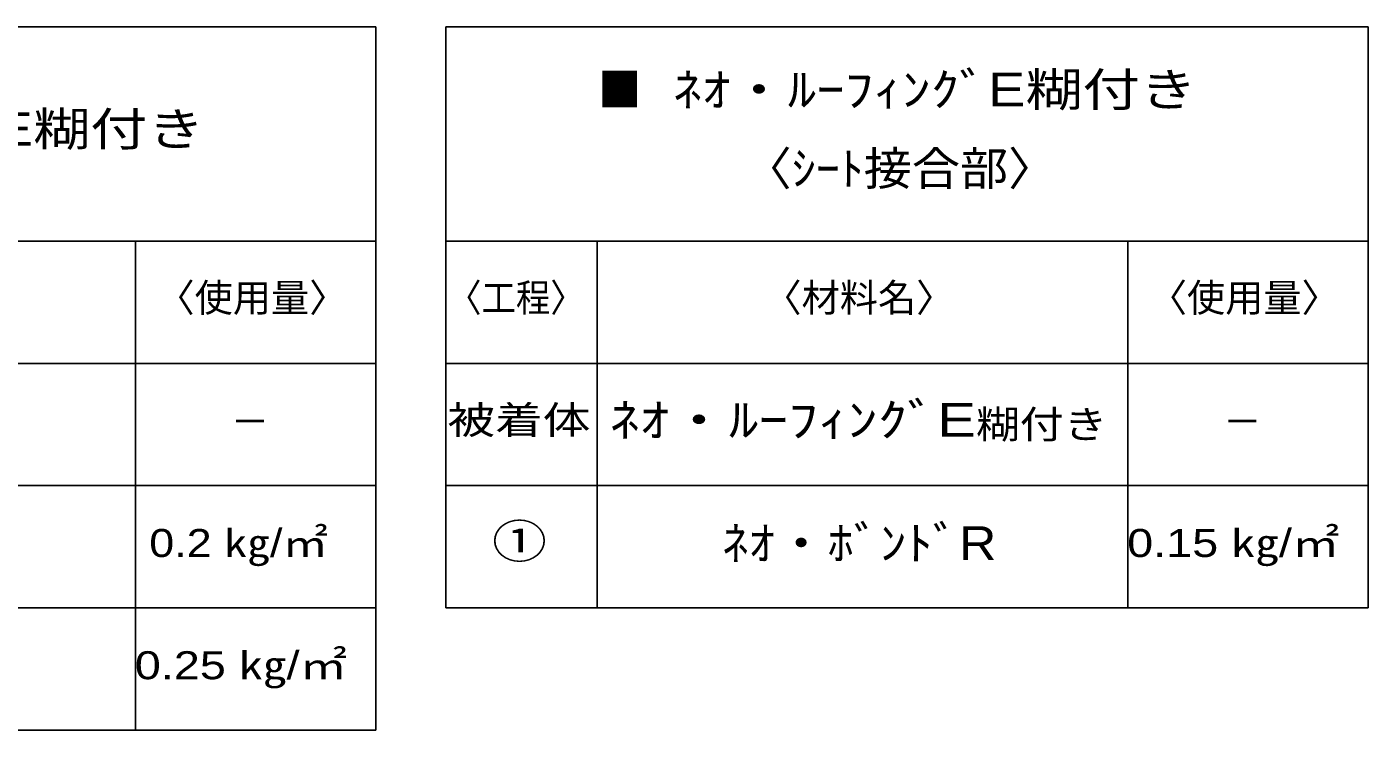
# Model space of a CAD drawing. Units: millimetres, scale not verified. Extents: x -129 to 127, y -99 to 88.
# Drawn here: x 38.9 to 126.8, y -99.4 to -53.3 of the extents above; entities that cross this region are included whole.
import ezdxf
from ezdxf.enums import TextEntityAlignment as Align

# ---------------------------------------------------------------- set-up
doc = ezdxf.new("R2010")
doc.units = ezdxf.units.MM
doc.header["$LTSCALE"] = 0.1
doc.layers.add('0-8_Z_O-文字', color=134, linetype='Continuous')
doc.styles.add('HGPｺﾞｼｯｸM', font='')
doc.styles.get('HGPｺﾞｼｯｸM').set_extended_font_data('HGPｺﾞｼｯｸM')

msp = doc.modelspace()

# ---------------------------------------------------------------- linework, layer by layer
at = {"layer": '0-8_Z_O-文字'}
for p, q in [((1.3834, -53.3339), (61.8039, -53.3339)), ((61.8039, -53.3339), (61.8039, -99.3604)), ((66.3834, -53.3339), (126.8039, -53.3339)), ((66.3834, -53.3339), (66.3834, -91.3604)), ((126.8039, -53.3339), (126.8039, -91.3604)), ((1.3834, -67.3604), (61.8039, -67.3604)), ((66.3834, -67.3604), (126.8039, -67.3604)), ((1.3834, -75.3604), (61.8039, -75.3604)), ((66.3834, -75.3604), (126.8039, -75.3604)), ((1.3834, -83.3604), (61.8039, -83.3604)), ((66.3834, -83.3604), (126.8039, -83.3604)), ((1.3834, -91.3604), (61.8039, -91.3604)), ((66.3834, -91.3604), (126.8039, -91.3604)), ((1.3834, -99.3604), (61.8039, -99.3604))]:
    msp.add_line(p, q, dxfattribs=at)
at = {"layer": '0-8_Z_O-文字', "color": 1}
for p, q in [((46.0566, -67.3604), (46.0566, -99.3604)), ((76.3126, -67.3604), (76.3126, -91.3604)), ((111.0566, -67.3604), (111.0566, -91.3604))]:
    msp.add_line(p, q, dxfattribs=at)

# ---------------------------------------------------------------- texts
at = {"layer": '0-8_Z_O-文字', "color": 3, "style": 'HGPｺﾞｼｯｸM', "width": 0.95}
msp.add_text('■', height=2.199, dxfattribs=at).set_placement((76.3551, -59.1949), align=Align.BOTTOM_LEFT)
at = {"layer": '0-8_Z_O-文字', "style": 'HGPｺﾞｼｯｸM'}
for s, height, width, p in [(' ﾈｵ・ﾙｰﾌｨﾝｸﾞE糊付き', 2.199, 1.25, (80.2536, -59.1949)), (' ﾈｵ・ﾙｰﾌｨﾝｸﾞE糊付き', 2.199, 1.25, (15.2536, -61.7786)), ('〈ｼｰﾄ接合部〉', 2.199, 1.05, (85.8957, -64.3624)), ('〈工程〉', 1.833, 0.9, (66.4812, -72.5279)), ('被着体', 1.833, 1.25, (66.4939, -80.5279)), ('ﾈｵ・ﾙｰﾌｨﾝｸﾞE', 2.199, 1.3, (77.1211, -80.8147)), ('糊付き', 1.833, 1.15, (101.1059, -80.8147)), ('0.2 ㎏/㎡', 1.833, 1.2, (46.9633, -88.5787)), ('①', 2.199, 1.2, (69.414, -88.7614)), ('ﾈｵ・ﾎﾞﾝﾄﾞR', 2.199, 1.15, (84.4866, -88.8756)), ('0.15 ㎏/㎡', 1.833, 1.25, (111.0178, -88.5787)), ('0.25 ㎏/㎡', 1.833, 1.25, (46.0178, -96.5787))]:
    msp.add_text(s, height=height, dxfattribs=dict(at, width=width)).set_placement(p, align=Align.BOTTOM_LEFT)
for s, p in [('〈使用量〉', (47.4391, -72.5279)), ('〈材料名〉', (87.1935, -72.5279)), ('〈使用量〉', (112.4391, -72.5279)), ('－', (52.3122, -80.6104)), ('－', (117.3122, -80.6104))]:
    msp.add_text(s, height=1.833, dxfattribs=at).set_placement(p, align=Align.BOTTOM_LEFT)

doc.saveas('drawing.dxf')
